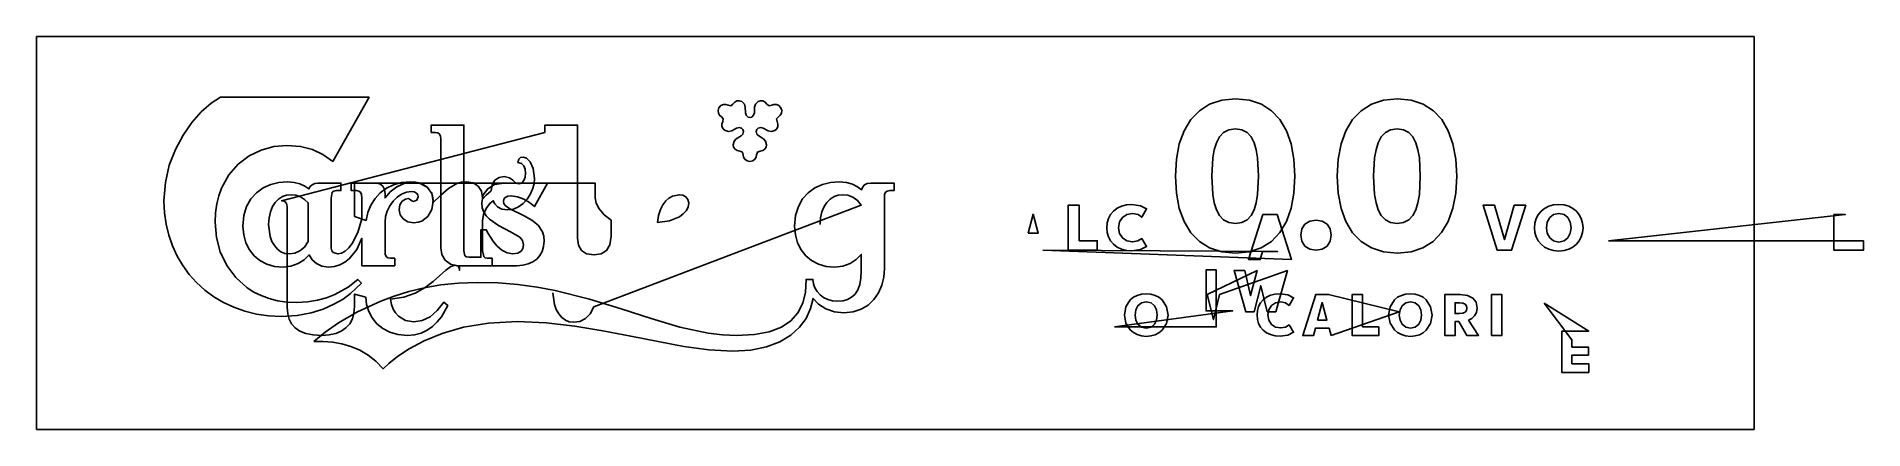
# Model space of a CAD drawing. Extents: x 0 to 327, y 0 to 70.
import ezdxf

# ---------------------------------------------------------------- set-up
doc = ezdxf.new("R2010")
doc.units = 0

msp = doc.modelspace()

# ---------------------------------------------------------------- linework, layer by layer
at = {"layer": 'Layer 1', "color": 7}
for points in [[(0, 0.00009), (307.470203, 0.00009), (307.470203, 70.335004), (0, 70.335004), (0, 0.00009)], [(281.397879, 33.768269), (323.796383, 38.459497), (321.779557, 38.459497), (321.779557, 32.07635), (327.060628, 32.07635), (327.060628, 33.768269), (281.397879, 33.768269)], [(192.998666, 18.351208), (214.148, 21.211877), (209.384452, 21.211877), (209.384452, 28.573274), (211.203723, 28.573274), (211.203723, 18.351208), (192.998666, 18.351208)]]:
    msp.add_lwpolyline(points, close=True, dxfattribs=at)
for points in [[(22.8074, 40.9285), (22.906979, 38.802493), (23.201071, 36.740583), (23.68271, 34.752853), (24.344929, 32.849383), (25.180762, 31.040256), (26.183242, 29.335553), (27.345404, 27.745355), (28.660279, 26.279744), (30.120903, 24.948801), (31.720307, 23.762609), (33.451527, 22.731248), (35.307595, 21.8648), (37.281546, 21.173347), (39.366411, 20.66697), (41.555226, 20.355751), (43.841023, 20.249771), (46.642336, 20.415235), (49.136989, 20.87009), (51.333969, 21.552032), (53.242266, 22.398756), (54.870865, 23.347955), (56.228754, 24.337326), (58.168355, 26.18736), (57.51854, 26.866809), (55.780711, 25.49756), (53.386419, 24.156159), (51.935317, 23.587616), (50.31076, 23.136093), (48.509636, 22.838276), (46.528831, 22.730851), (44.78799, 22.812247), (43.155068, 23.049684), (41.630672, 23.433037), (40.215407, 23.952182), (38.90988, 24.596993), (37.714697, 25.357346), (35.657787, 27.184176), (34.049527, 29.351673), (32.894766, 31.778837), (32.198353, 34.384669), (31.965138, 37.08817), (32.041942, 38.786043), (32.265227, 40.368407), (32.624306, 41.836085), (33.108488, 43.1899), (34.409411, 45.559237), (36.082487, 47.483008), (38.042204, 48.967804), (40.203054, 50.020214), (42.479527, 50.646827), (44.786113, 50.854234), (47.282798, 50.676555), (49.405595, 50.141624), (51.279221, 49.246596), (53.028394, 47.988626), (59.527252, 59.480337), (32.940214, 59.480337), (31.240978, 58.390038), (29.499888, 56.872521), (27.799677, 54.965869), (26.223075, 52.708165), (24.852815, 50.137493), (23.771628, 47.291936), (23.062246, 44.209577), (22.8074, 40.9285)], [(214.659526, 31.536601), (217.107808, 31.780738), (219.245787, 32.496783), (221.068491, 33.660188), (222.570947, 35.246404), (223.748181, 37.230884), (224.59522, 39.589078), (225.107091, 42.296439), (225.278819, 45.328418), (225.110245, 48.383623), (224.606035, 51.105467), (223.768459, 53.47114), (222.599787, 55.457836), (221.102288, 57.042747), (219.278232, 58.203064), (217.129888, 58.91598), (214.659526, 59.158688), (212.181948, 58.91598), (210.015895, 58.203064), (208.167168, 57.042747), (206.641566, 55.457836), (205.444891, 53.47114), (204.582942, 51.105467), (204.061519, 48.383623), (203.886422, 45.328418), (204.061519, 42.274865), (204.582942, 39.557378), (205.444891, 37.197862), (206.641566, 35.218226), (208.167168, 33.640375), (210.015895, 32.486216), (212.181948, 31.777656), (214.659526, 31.536601)], [(243.617932, 31.536601), (246.06633, 31.780738), (248.204397, 32.496783), (250.027164, 33.660188), (251.529662, 35.246404), (252.706921, 37.230884), (253.553973, 39.589078), (254.065848, 42.296439), (254.237578, 45.328418), (254.068988, 48.383623), (253.564738, 51.105467), (252.727106, 53.47114), (251.558369, 55.457836), (250.060805, 57.042747), (248.236692, 58.203064), (246.088309, 58.91598), (243.617932, 59.158688), (241.140353, 58.91598), (238.974301, 58.203064), (237.125573, 57.042747), (235.599972, 55.457836), (234.403297, 53.47114), (233.541347, 51.105467), (233.019924, 48.383623), (232.844828, 45.328418), (233.019924, 42.274865), (233.541347, 39.557378), (234.403297, 37.197862), (235.599972, 35.218226), (237.125573, 33.640375), (238.974301, 32.486216), (241.140353, 31.777656), (243.617932, 31.536601)], [(122.169864, 57.589805), (122.010696, 57.086684), (122.070205, 56.622358), (122.290316, 56.235621), (122.612952, 55.965267), (122.919383, 55.603097), (122.849313, 55.108372), (122.68547, 54.655665), (122.712788, 54.211127), (122.91182, 53.816397), (123.26312, 53.513114), (123.920256, 53.343252), (124.44457, 53.483481), (125.330746, 53.948882), (125.765566, 54.048629), (126.216922, 53.926921), (126.472024, 53.675347), (126.571816, 53.335667), (126.447622, 52.870498), (126.1323, 52.538215), (125.271832, 52.006403), (124.902254, 51.622494), (124.710211, 50.972414), (124.799315, 50.518302), (125.046276, 50.152825), (125.420567, 49.909188), (125.891662, 49.820597), (126.357283, 49.639534), (126.512549, 49.170076), (126.589614, 48.761191), (126.81898, 48.379988), (127.197901, 48.098467), (127.723633, 47.988626), (128.232232, 48.098467), (128.602356, 48.379988), (128.828481, 48.761191), (128.905083, 49.170076), (129.060261, 49.639534), (129.525265, 49.820597), (129.996713, 49.909188), (130.371092, 50.152825), (130.618008, 50.518302), (130.707068, 50.972414), (130.515201, 51.622494), (130.145799, 52.006403), (129.285509, 52.538215), (128.970308, 52.870498), (128.846169, 53.335667), (128.945784, 53.675347), (129.20071, 53.926921), (129.656233, 54.048629), (130.097998, 53.948882), (130.973062, 53.483481), (131.497509, 53.343252), (132.154512, 53.513114), (132.505817, 53.816397), (132.704888, 54.211127), (132.732311, 54.655665), (132.568672, 55.108372), (132.498337, 55.603097), (132.805032, 55.965267), (133.127515, 56.235621), (133.347604, 56.622358), (133.407091, 57.086684), (133.247768, 57.589805), (132.88578, 57.983036), (132.457415, 58.165757), (132.018004, 58.171275), (131.622877, 58.032893), (131.139308, 57.937026), (130.766334, 58.23962), (130.446426, 58.603884), (130.046184, 58.804769), (129.607114, 58.833939), (129.170724, 58.683061), (128.694916, 58.202667), (128.550895, 57.678352), (128.510237, 56.670336), (128.380636, 56.236955), (128.048893, 55.906), (127.708816, 55.817365), (127.368739, 55.906), (127.036996, 56.236955), (126.907395, 56.670336), (126.866737, 57.678352), (126.722672, 58.202667), (126.246555, 58.683061), (125.810826, 58.833939), (125.375064, 58.804769), (124.983553, 58.603884), (124.680578, 58.23962), (124.281984, 57.937026), (123.794755, 58.032893), (123.39948, 58.171275), (122.960085, 58.165757), (122.531802, 57.983036), (122.169864, 57.589805)], [(91.018244, 53.15822), (43.870656, 40.9285), (44.339288, 40.856991), (44.650029, 40.644294), (44.822261, 40.293154), (44.875365, 39.806316), (44.875365, 21.815395), (44.960119, 20.718879), (45.221076, 19.739324), (45.668283, 18.885745), (46.311785, 18.167152), (47.161629, 17.592558), (48.22786, 17.170975), (49.520525, 16.911417), (51.049668, 16.822895), (52.379339, 16.911764), (53.550846, 17.173748), (54.558296, 17.601915), (55.395793, 18.189332), (56.057441, 18.929067), (56.537346, 19.814185), (56.829612, 20.837754), (56.928344, 21.992842), (56.928344, 24.237915), (58.937056, 23.676999), (59.095768, 22.372973), (59.481198, 21.122679), (60.090242, 19.963144), (60.919795, 18.931399), (61.966753, 18.064472), (63.22801, 17.399393), (64.700462, 16.973191), (66.381004, 16.822895), (67.677155, 16.936403), (68.86214, 17.260068), (69.935619, 17.768602), (70.897255, 18.436717), (71.746708, 19.239124), (72.483638, 20.150536), (73.618577, 22.199216), (72.939481, 22.790118), (71.741583, 21.268894), (70.446847, 20.168588), (69.04694, 19.500279), (67.533526, 19.275048), (66.038832, 19.529378), (64.771282, 20.290516), (64.255553, 20.86027), (63.836049, 21.555685), (63.525916, 22.376412), (63.338302, 23.322105), (65.743215, 23.676988), (67.798804, 24.410224), (69.543491, 25.390613), (71.0157, 26.486956), (73.29637, 28.502702), (74.181676, 29.159705), (74.948193, 29.407862), (75.476433, 29.223183), (75.650512, 28.934291), (75.716542, 28.462772), (75.716542, 29.318609), (81.565584, 29.318609), (81.565584, 30.647873), (80.679056, 30.647873), (80.31327, 30.718549), (80.055434, 30.947116), (79.852499, 31.977136), (79.852499, 37.324177), (80.036191, 38.452452), (80.502359, 39.569647), (81.123637, 40.465188), (81.772664, 40.9285), (82.032738, 40.375522), (82.547804, 39.850325), (83.317795, 39.458081), (84.342645, 39.303962), (85.372067, 39.446972), (86.303572, 39.844394), (87.125036, 40.44882), (87.824333, 41.212838), (88.389338, 42.08904), (88.807925, 43.030015), (89.067969, 43.988353), (89.157345, 44.916644), (88.926166, 46.725624), (88.371005, 47.911412), (87.699428, 48.559899), (87.119, 48.756974), (86.659684, 48.658649), (86.369437, 48.413546), (86.17391, 47.782252), (86.795874, 47.618496), (87.228107, 47.186775), (87.480308, 46.576412), (87.562176, 45.876727), (87.483409, 45.177042), (87.253706, 44.566678), (86.882765, 44.134958), (86.380285, 43.971202), (85.769931, 44.174324), (85.261938, 44.621193), (84.648574, 45.068062), (83.72211, 45.271185), (82.796644, 45.11932), (82.05665, 44.654487), (81.565893, 43.862827), (81.388138, 42.730485), (80.490849, 41.940397), (79.881427, 41.283394), (79.852499, 41.283394), (79.852499, 41.460135), (79.645177, 42.630594), (79.05831, 43.535346), (78.144551, 44.118894), (76.956553, 44.325743), (76.049448, 44.240873), (75.221623, 44.001259), (73.733185, 43.147776), (72.349985, 41.945242), (70.930769, 40.573606), (70.98933, 41.105947), (70.909947, 41.804002), (70.68103, 42.431462), (69.829972, 43.446887), (68.546917, 44.09679), (66.942625, 44.325743), (65.360404, 44.191075), (63.923273, 43.802304), (62.643337, 43.18228), (61.532701, 42.353851), (60.60347, 41.339868), (59.867748, 40.163178), (59.33764, 38.846631), (59.025251, 37.413077), (56.928344, 38.122159), (56.928344, 44.089382), (99.999241, 44.089382), (99.999241, 41.489768), (100.172752, 40.52091), (100.700738, 39.477175), (101.594377, 38.427884), (102.864848, 37.442358), (102.864848, 34.606383), (102.655227, 33.058398), (102.052271, 32.014443), (101.09484, 31.424644), (99.821794, 31.239127), (98.475332, 31.451835), (97.558289, 32.054968), (97.034547, 32.996039), (96.867992, 34.222562), (96.867992, 54.487837), (91.018244, 54.487837), (91.018244, 53.15822)], [(70.664069, 53.15822), (71.373151, 53.15822), (71.841782, 53.086711), (72.152524, 52.874014), (72.324756, 52.522874), (72.37786, 52.036037), (72.37786, 32.538405), (72.561073, 31.325105), (73.134743, 30.297212), (74.134921, 29.584967), (74.806216, 29.387912), (75.597656, 29.318609), (85.996463, 29.318609), (87.07948, 29.395068), (88.041661, 29.620057), (88.875742, 29.986995), (89.57446, 30.489299), (90.130552, 31.12039), (90.536753, 31.873685), (90.785801, 32.742602), (90.87043, 33.72056), (90.792029, 34.602875), (90.569975, 35.356784), (89.773823, 36.552742), (88.639799, 37.455146), (87.325727, 38.210706), (84.729906, 39.510513), (83.890186, 40.11342), (83.656411, 40.444246), (83.573944, 40.81032), (83.658456, 41.20409), (83.91746, 41.52315), (84.359159, 41.736971), (84.991755, 41.815029), (86.10755, 41.660347), (87.226024, 41.242472), (88.261352, 40.630657), (89.127712, 39.894158), (91.490965, 44.089382), (83.662491, 44.089382), (82.00962, 43.826734), (80.76381, 43.096006), (79.977713, 41.983022), (79.70398, 40.573606), (79.792834, 39.688721), (80.054778, 38.922241), (80.482889, 38.248538), (81.070241, 37.641985), (82.694972, 36.527822), (84.873574, 35.374732), (86.502257, 34.3997), (86.996553, 33.812586), (87.177914, 33.070392), (87.073558, 32.417645), (86.742058, 31.903406), (86.155764, 31.566438), (85.287029, 31.445501), (84.233326, 31.630843), (83.293117, 32.119471), (82.474723, 32.81029), (81.786467, 33.602204), (80.833655, 35.084936), (80.501256, 35.758906), (79.556167, 35.758906), (79.556167, 30.825319), (77.458907, 30.825319), (76.98709, 30.896834), (76.698232, 31.10957), (76.513818, 31.947856), (76.513818, 54.487837), (70.664069, 54.487837), (70.664069, 53.15822)], [(214.620721, 36.870589), (213.459868, 37.041801), (212.522282, 37.533116), (211.786853, 38.311057), (211.232474, 39.342145), (210.838035, 40.592904), (210.582427, 42.029854), (210.403272, 45.328418), (210.582427, 48.63299), (210.838035, 50.076099), (211.232474, 51.333917), (211.786853, 52.372066), (212.522282, 53.156165), (213.459868, 53.651836), (214.620721, 53.824699), (215.778183, 53.651836), (216.707049, 53.156165), (217.430211, 52.372066), (217.970559, 51.333917), (218.350983, 50.076099), (218.594373, 48.63299), (218.761617, 45.328418), (218.594373, 42.029854), (218.350983, 40.592904), (217.970559, 39.342145), (217.430211, 38.311057), (216.707049, 37.533116), (215.778183, 37.041801), (214.620721, 36.870589)], [(243.579479, 36.870589), (242.418525, 37.041801), (241.480891, 37.533116), (240.745457, 38.311057), (240.1911, 39.342145), (239.7967, 40.592904), (239.541136, 42.029854), (239.36203, 45.328418), (239.541136, 48.63299), (239.7967, 50.076099), (240.1911, 51.333917), (240.745457, 52.372066), (241.480891, 53.156165), (242.418525, 53.651836), (243.579479, 53.824699), (244.73684, 53.651836), (245.665659, 53.156165), (246.388815, 52.372066), (246.929185, 51.333917), (247.309648, 50.076099), (247.553082, 48.63299), (247.720376, 45.328418), (247.553082, 42.029854), (247.309648, 40.592904), (246.929185, 39.342145), (246.388815, 38.311057), (245.665659, 37.533116), (244.73684, 37.041801), (243.579479, 36.870589)], [(36.957638, 36.379088), (37.090395, 34.825961), (37.476898, 33.414758), (38.099501, 32.165562), (38.940554, 31.098457), (39.982408, 30.233526), (41.207416, 29.590854), (42.597929, 29.190522), (44.136297, 29.052615), (45.551374, 29.219732), (46.816962, 29.68047), (47.916523, 30.373908), (48.833523, 31.239127), (49.33553, 30.373908), (50.103476, 29.68047), (51.093076, 29.219732), (52.260046, 29.052615), (53.324811, 29.156011), (54.302305, 29.453276), (55.191148, 29.925025), (55.989957, 30.551873), (57.311956, 32.193328), (58.257255, 34.222562), (58.257255, 29.318609), (64.135578, 29.318609), (64.135578, 30.647873), (63.367936, 30.647873), (62.891582, 30.722722), (62.592399, 30.958272), (62.437216, 31.371027), (62.39286, 31.977489), (62.39286, 37.08817), (62.495433, 38.096159), (62.787006, 39.080902), (63.243355, 40.00814), (63.84026, 40.843613), (64.553498, 41.553062), (65.358849, 42.102228), (66.23209, 42.456851), (67.148999, 42.582671), (67.632745, 42.509762), (68.00563, 42.30949), (68.245563, 42.009536), (68.33045, 41.637582), (68.105334, 41.046548), (67.503188, 40.81032), (67.16133, 40.898018), (66.938436, 41.090954), (66.617365, 41.371588), (66.025344, 41.239616), (65.472383, 40.847361), (65.063553, 40.200313), (64.903927, 39.303962), (65.103273, 38.420333), (65.657061, 37.686391), (66.498914, 37.18515), (67.562454, 36.999623), (68.31322, 37.078603), (68.987464, 37.304703), (70.077313, 38.133227), (70.77386, 39.35512), (71.018963, 40.840306), (70.743814, 42.21968), (69.99225, 43.325046), (68.875099, 44.059401), (67.503188, 44.325743), (65.957038, 44.089873), (64.527205, 43.457955), (63.307782, 42.54353), (62.39286, 41.460135), (62.39286, 42.169217), (62.287154, 42.955165), (61.968161, 43.561231), (61.433069, 43.95133), (60.679069, 44.089382), (56.336737, 44.089382), (56.336737, 42.760118), (57.282532, 42.760118), (57.683822, 42.685318), (57.991217, 42.449851), (58.187951, 42.037113), (58.257255, 41.430502), (58.257255, 37.679071), (57.500091, 35.26714), (56.477187, 33.273548), (55.890277, 32.501976), (55.265965, 31.917004), (54.613931, 31.545973), (53.943851, 31.416221), (53.131361, 31.660034), (52.863609, 31.989654), (52.762048, 32.479844), (52.762048, 41.430502), (52.946815, 42.449851), (53.235916, 42.685318), (53.707843, 42.760118), (54.475839, 42.760118), (54.475839, 44.089382), (50.339528, 44.089382), (49.791842, 44.019201), (49.346549, 43.816068), (49.006428, 43.491094), (48.774257, 43.055393), (48.04064, 43.553029), (47.160346, 43.956473), (46.119516, 44.226965), (44.904293, 44.325743), (43.375363, 44.206028), (41.917771, 43.84434), (40.572362, 43.236863), (39.379982, 42.37978), (38.381474, 41.269278), (37.617684, 39.901539), (37.129457, 38.272747), (36.957638, 36.379088)], [(49.630799, 15.729286), (51.304106, 15.764665), (52.986061, 15.640778), (54.654854, 15.345168), (56.288671, 14.865379), (57.865703, 14.188956), (59.364137, 13.303443), (60.762162, 12.196382), (62.037966, 10.855319), (63.083362, 11.821865), (64.640044, 13.064982), (66.731902, 14.459705), (69.382828, 15.881068), (72.616712, 17.204106), (76.457445, 18.303853), (80.928919, 19.055342), (86.055024, 19.333609), (91.213454, 19.105126), (96.341737, 18.502764), (101.406984, 17.651148), (106.376303, 16.674905), (115.895593, 14.847046), (120.379783, 14.244683), (124.636481, 14.016201), (127.886343, 14.217615), (130.689611, 14.791169), (133.062212, 15.69083), (135.020075, 16.870564), (136.57913, 18.284338), (137.755304, 19.886118), (138.564527, 21.629872), (139.022727, 23.469566), (140.00246, 22.452637), (141.297742, 21.604743), (142.836638, 21.039357), (144.547215, 20.869953), (146.181298, 21.03934), (147.622223, 21.521658), (148.862371, 22.278143), (149.894124, 23.270027), (150.70986, 24.458546), (151.301963, 25.804933), (151.662812, 27.270425), (151.784788, 28.816254), (151.784788, 41.430502), (151.829144, 42.037113), (151.984327, 42.449851), (152.28351, 42.685318), (152.759863, 42.760118), (153.527859, 42.760118), (153.527859, 44.089382), (149.362621, 44.089382), (148.692846, 44.008607), (148.2142, 43.775499), (147.896221, 43.403881), (147.70845, 42.907579), (146.968406, 43.453314), (146.065082, 43.904791), (144.978997, 44.212203), (143.690672, 44.325743), (142.160383, 44.206028), (140.699427, 43.84434), (139.349322, 43.236863), (138.151588, 42.37978), (137.147744, 41.269278), (136.379308, 39.901539), (135.8878, 38.272747), (135.714737, 36.379088), (135.847493, 34.825961), (136.233992, 33.414758), (136.856581, 32.165562), (137.697609, 31.098457), (138.739421, 30.233526), (139.964366, 29.590854), (141.354791, 29.190522), (142.893044, 29.052615), (144.346545, 29.225277), (145.636634, 29.702607), (146.743963, 30.423617), (147.649183, 31.327321), (147.649183, 28.462066), (147.575559, 27.089317), (147.359305, 25.933295), (147.007345, 24.983613), (146.526603, 24.229889), (145.924004, 23.661736), (145.206472, 23.26877), (144.380934, 23.040606), (143.454312, 22.966859), (142.51017, 23.045984), (141.656378, 23.272965), (140.902988, 23.632212), (140.260048, 24.108137), (139.73761, 24.685148), (139.345722, 25.347657), (139.094435, 26.080074), (138.993799, 26.866809), (137.753083, 26.866809), (137.631745, 24.594673), (137.159745, 22.592948), (136.307655, 20.871665), (135.046048, 19.440853), (133.345499, 18.31054), (131.176581, 17.490757), (128.509866, 16.991532), (125.31593, 16.822895), (122.775093, 16.929722), (120.250254, 17.231626), (115.193528, 18.309188), (110.035674, 19.832639), (104.666613, 21.579034), (98.976265, 23.325429), (92.854553, 24.84888), (89.597535, 25.457332), (86.191397, 25.926443), (82.622378, 26.228346), (78.876718, 26.335174), (75.549393, 26.216065), (72.395342, 25.879452), (69.420277, 25.356408), (66.62991, 24.678004), (64.029952, 23.875312), (61.626113, 22.979405), (57.42964, 21.03223), (54.086183, 19.085055), (51.64143, 17.386456), (49.630799, 15.729286)], [(41.536684, 36.674362), (41.619728, 37.896514), (41.85754, 38.968052), (42.233142, 39.885173), (42.729555, 40.644074), (43.3298, 41.24095), (44.016899, 41.672), (44.773872, 41.933418), (45.583741, 42.021403), (46.412282, 41.940237), (47.227065, 41.659674), (47.980861, 41.190795), (48.626443, 40.544679), (48.626443, 33.631661), (47.94662, 32.637502), (47.153158, 31.947944), (46.254525, 31.546385), (45.259187, 31.416221), (44.471569, 31.517358), (43.75526, 31.809926), (43.120649, 32.277655), (42.578126, 32.904278), (42.138078, 33.673529), (41.810896, 34.569138), (41.536684, 36.674362)], [(140.29343, 36.674362), (140.376459, 37.896514), (140.614231, 38.968052), (140.989777, 39.885173), (141.486125, 40.644074), (142.086305, 41.24095), (142.773347, 41.672), (143.530281, 41.933418), (144.340135, 42.021403), (145.260398, 41.917565), (146.161082, 41.567203), (146.978554, 40.978716), (147.649183, 40.160504), (99.792514, 21.963208), (99.104312, 20.719129), (98.25273, 19.85466), (97.262639, 19.350288), (96.158911, 19.186501), (95.379816, 19.287638), (94.66754, 19.580205), (94.033507, 20.047935), (93.489138, 20.674558), (93.045857, 21.443808), (92.715085, 22.339418), (92.43676, 24.444642)], [(111.194972, 37.058536), (111.366164, 38.315127), (111.683055, 39.367059), (112.116917, 40.225772), (112.63902, 40.902703), (113.220639, 41.409293), (113.833044, 41.75698), (115.035302, 42.021403), (115.701941, 41.923568), (116.246738, 41.637449), (116.614266, 41.174126), (116.749093, 40.544679), (116.634022, 39.814488), (116.304974, 39.156611), (115.786196, 38.576952), (115.101933, 38.081413), (113.333941, 37.366312), (111.194972, 37.058536)], [(186.663496, 33.769327), (186.663496, 40.139421), (184.671012, 40.139421), (184.671012, 32.07635), (189.888936, 32.07635), (189.888936, 33.769327), (186.663496, 33.769327)], [(191.58156, 36.119527), (191.660795, 35.255766), (191.893641, 34.462065), (192.27281, 33.752328), (192.791012, 33.140458), (193.44096, 32.640357), (194.215366, 32.265929), (195.10694, 32.031077), (196.108395, 31.949703), (197.63733, 32.185711), (198.734467, 32.732868), (197.859227, 34.173257), (197.183703, 33.746749), (196.223753, 33.5626), (195.212391, 33.749891), (194.413786, 34.275121), (193.889488, 35.083322), (193.701045, 36.119527), (193.882989, 37.155733), (194.396456, 37.963934), (195.192894, 38.489163), (196.223753, 38.676455), (197.186746, 38.469198), (197.847585, 37.985718), (198.734467, 39.506186), (197.63733, 40.053079), (196.108395, 40.289351), (195.10694, 40.207978), (194.215366, 39.973125), (193.44096, 39.598697), (192.791012, 39.098597), (192.27281, 38.486726), (191.893641, 37.776989), (191.660795, 36.983289), (191.58156, 36.119527)], [(264.552777, 40.133424), (262.780426, 33.98699), (261.020068, 40.133424), (258.967965, 40.133424), (261.509723, 32.07635), (264.063123, 32.07635), (266.604881, 40.133424), (264.552777, 40.133424)], [(272.526243, 31.926773), (273.455248, 32.010463), (274.294091, 32.251019), (275.032385, 32.632663), (275.659741, 33.13962), (276.165768, 33.756114), (276.540079, 34.46637), (276.772284, 35.254612), (276.851995, 36.105063), (276.772762, 36.952056), (276.541716, 37.738641), (276.168838, 38.44863), (275.664106, 39.065833), (275.037501, 39.57406), (274.299003, 39.957124), (273.45859, 40.198834), (272.526243, 40.283001), (271.576199, 40.198834), (270.725344, 39.957124), (269.98215, 39.57406), (269.355087, 39.065833), (268.852625, 38.44863), (268.483237, 37.738641), (268.255392, 36.952056), (268.177561, 36.105063), (268.255392, 35.277806), (268.483237, 34.500452), (268.852625, 33.791616), (269.355087, 33.169915), (269.98215, 32.653964), (270.725344, 32.262379), (271.576199, 32.013777), (272.526243, 31.926773)], [(177.495528, 35.128929), (178.416628, 38.538519), (179.326793, 35.128929), (177.495528, 35.128929)], [(180.156172, 32.07635), (224.639588, 30.402423), (222.071018, 38.465494), (219.559952, 38.465494), (216.991029, 30.402423), (219.075941, 30.402423), (219.467524, 31.854101), (222.163093, 31.854101), (180.156172, 32.07635)], [(229.062, 32.0954), (230.182844, 32.287636), (231.041388, 32.833454), (231.590832, 33.686518), (231.78438, 34.800494), (231.590832, 35.907977), (231.041388, 36.748132), (230.182844, 37.281305), (229.062, 37.467841), (227.940952, 37.281305), (227.082304, 36.748132), (226.53282, 35.907977), (226.339267, 34.800494), (226.53282, 33.686518), (227.082304, 32.833454), (227.940952, 32.287636), (229.062, 32.0954)], [(272.537885, 33.537905), (271.581881, 33.744754), (270.888211, 34.303431), (270.465606, 35.121135), (270.322798, 36.105063), (270.465606, 37.117903), (270.888211, 37.93214), (271.581881, 38.474452), (272.537885, 38.671516), (273.486612, 38.474452), (274.164275, 37.93214), (274.570872, 37.117903), (274.706405, 36.105063), (274.570872, 35.121135), (274.164275, 34.303431), (273.486612, 33.744754), (272.537885, 33.537905)], [(211.753702, 24.166031), (210.702427, 19.676238), (209.566837, 24.166031), (218.49139, 28.435339), (217.34557, 23.956482), (216.293236, 28.435339), (214.390357, 28.435339), (216.472447, 21.074647), (218.008085, 21.074647), (219.164488, 25.73342), (220.310661, 21.074647), (221.856177, 21.074647), (223.928389, 28.435339), (211.753702, 24.166031)], [(194.741737, 20.485862), (195.017388, 19.019941), (195.803684, 17.804316), (196.369265, 17.332903), (197.039638, 16.975113), (197.807179, 16.747961), (198.664264, 16.668462), (199.502006, 16.744937), (200.258497, 16.964745), (200.924351, 17.313463), (201.490184, 17.776667), (202.284252, 18.988836), (202.565625, 20.485862), (202.285741, 21.978627), (201.494153, 23.191397), (200.929002, 23.655804), (200.262961, 24.005838), (199.505045, 24.226705), (198.664264, 24.303614), (197.807179, 24.226705), (197.039638, 24.005838), (196.369265, 23.655804), (195.803684, 23.191397), (195.017388, 21.978627), (194.741737, 20.485862)], [(222.632286, 24.303614), (221.71797, 24.229331), (220.904021, 24.014944), (220.197079, 23.673143), (219.603784, 23.21662), (219.130775, 22.658068), (218.784691, 22.010178), (218.572172, 21.285642), (218.499857, 20.497151), (218.572172, 19.708614), (218.784691, 18.983958), (219.130775, 18.335898), (219.603784, 17.777152), (220.197079, 17.320435), (220.904021, 16.978465), (221.71797, 16.763957), (222.632286, 16.689628), (224.028269, 16.905219), (225.029759, 17.404707), (224.231072, 18.719507), (223.614285, 18.33035), (222.737414, 18.16212), (221.814174, 18.333145), (221.085271, 18.812773), (220.606795, 19.550832), (220.434838, 20.497151), (220.600892, 21.442858), (221.069528, 22.180602), (221.796464, 22.660115), (222.737414, 22.831123), (223.616975, 22.642123), (224.219783, 22.200711), (225.029759, 23.588183), (224.028269, 24.087847), (222.632286, 24.303614)], [(231.757922, 16.805339), (243.931903, 21.074647), (231.316245, 24.166384), (229.023547, 24.166384), (226.678286, 16.805339), (228.582223, 16.805339), (228.939234, 18.13037), (231.400206, 18.13037), (231.757922, 16.805339)], [(237.348732, 18.351208), (237.348732, 24.166384), (235.529461, 24.166384), (235.529461, 16.804986), (240.293361, 16.804986), (240.293361, 18.351208), (237.348732, 18.351208)], [(242.035727, 20.485862), (242.311428, 19.019941), (243.097806, 17.804316), (243.66341, 17.332903), (244.333777, 16.975113), (245.10127, 16.747961), (245.958254, 16.668462), (246.796098, 16.744937), (247.552636, 16.964745), (248.218496, 17.313463), (248.784307, 17.776667), (249.578292, 18.988836), (249.859615, 20.485862), (249.57978, 21.978627), (248.788276, 23.191397), (248.223147, 23.655804), (247.5571, 24.005838), (246.799136, 24.226705), (245.958254, 24.303614), (245.10127, 24.226705), (244.333777, 24.005838), (243.66341, 23.655804), (243.097806, 23.191397), (242.311428, 21.978627), (242.035727, 20.485862)], [(256.363059, 19.581694), (256.963872, 19.876936), (257.455345, 20.333638), (257.787143, 20.948033), (257.908928, 21.716348), (257.716808, 22.760259), (257.145078, 23.529004), (256.200683, 24.00393), (254.890568, 24.166384), (252.124796, 24.166384), (252.124796, 16.804986), (253.94442, 16.804986), (253.94442, 19.308645), (254.595999, 19.308645), (256.06849, 16.804986), (258.14035, 16.804986), (256.363059, 19.581694)], [(260.481378, 16.805692), (262.300296, 16.805692), (262.300296, 24.166384), (260.481378, 24.166384), (260.481378, 16.805692)], [(200.63029, 20.485862), (200.508097, 19.587168), (200.14143, 18.840377), (199.530155, 18.33019), (198.674142, 18.141306), (197.812016, 18.33019), (197.186261, 18.840377), (196.804914, 19.587168), (196.676013, 20.485862), (196.804914, 21.411212), (197.186261, 22.155423), (197.812016, 22.651257), (198.674142, 22.831476), (199.530155, 22.651257), (200.14143, 22.155423), (200.508097, 21.411212), (200.63029, 20.485862)], [(229.328699, 19.592278), (230.16972, 22.704829), (231.00051, 19.592278), (229.328699, 19.592278)], [(247.924633, 20.485862), (247.80244, 19.587168), (247.435773, 18.840377), (246.824498, 18.33019), (245.968485, 18.141306), (245.106359, 18.33019), (244.480604, 18.840377), (244.099257, 19.587168), (243.970356, 20.485862), (244.099257, 21.411212), (244.480604, 22.155423), (245.106359, 22.651257), (245.968485, 22.831476), (246.824498, 22.651257), (247.435773, 22.155423), (247.80244, 21.411212), (247.924633, 20.485862)], [(256.057907, 21.716348), (255.982429, 21.287013), (255.746185, 20.977765), (255.334455, 20.790689), (254.732524, 20.727867), (253.94442, 20.727867), (253.94442, 22.694951), (254.764274, 22.694951), (255.34785, 22.63526), (255.750153, 22.454225), (255.982925, 22.148902), (256.057907, 21.716348)], [(269.893821, 22.620868), (277.878928, 17.570865), (273.051881, 17.570865), (273.051881, 10.209468), (277.878928, 10.209468), (277.878928, 11.755689), (274.871505, 11.755689), (274.871505, 13.322725), (277.815781, 13.322725), (277.815781, 14.732422), (274.871505, 14.732422), (274.871505, 16.025349), (269.893821, 22.620868)]]:
    msp.add_lwpolyline(points, dxfattribs=at)

doc.saveas('drawing.dxf')
